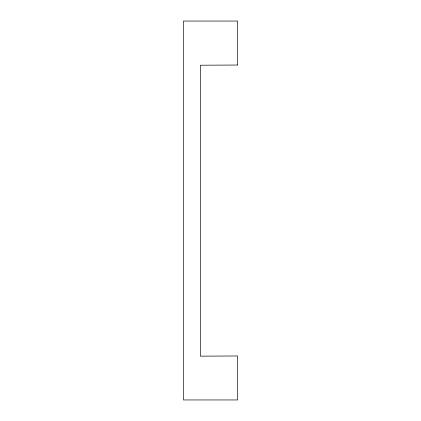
<?xml version="1.0" encoding="UTF-8"?>
<svg xmlns="http://www.w3.org/2000/svg" width="421" height="421" viewBox="0 0 421 421"><rect width="100%" height="100%" fill="white"/><g stroke="black" fill="none" stroke-linecap="round" stroke-linejoin="round"><path stroke-width="0.63" d="M237.565 65.029L200.354 65.218L200.354 356.161L237.565 355.971L237.565 399.95L183.435 399.95L183.435 21.05L237.565 21.05L237.565 65.029"/></g></svg>
